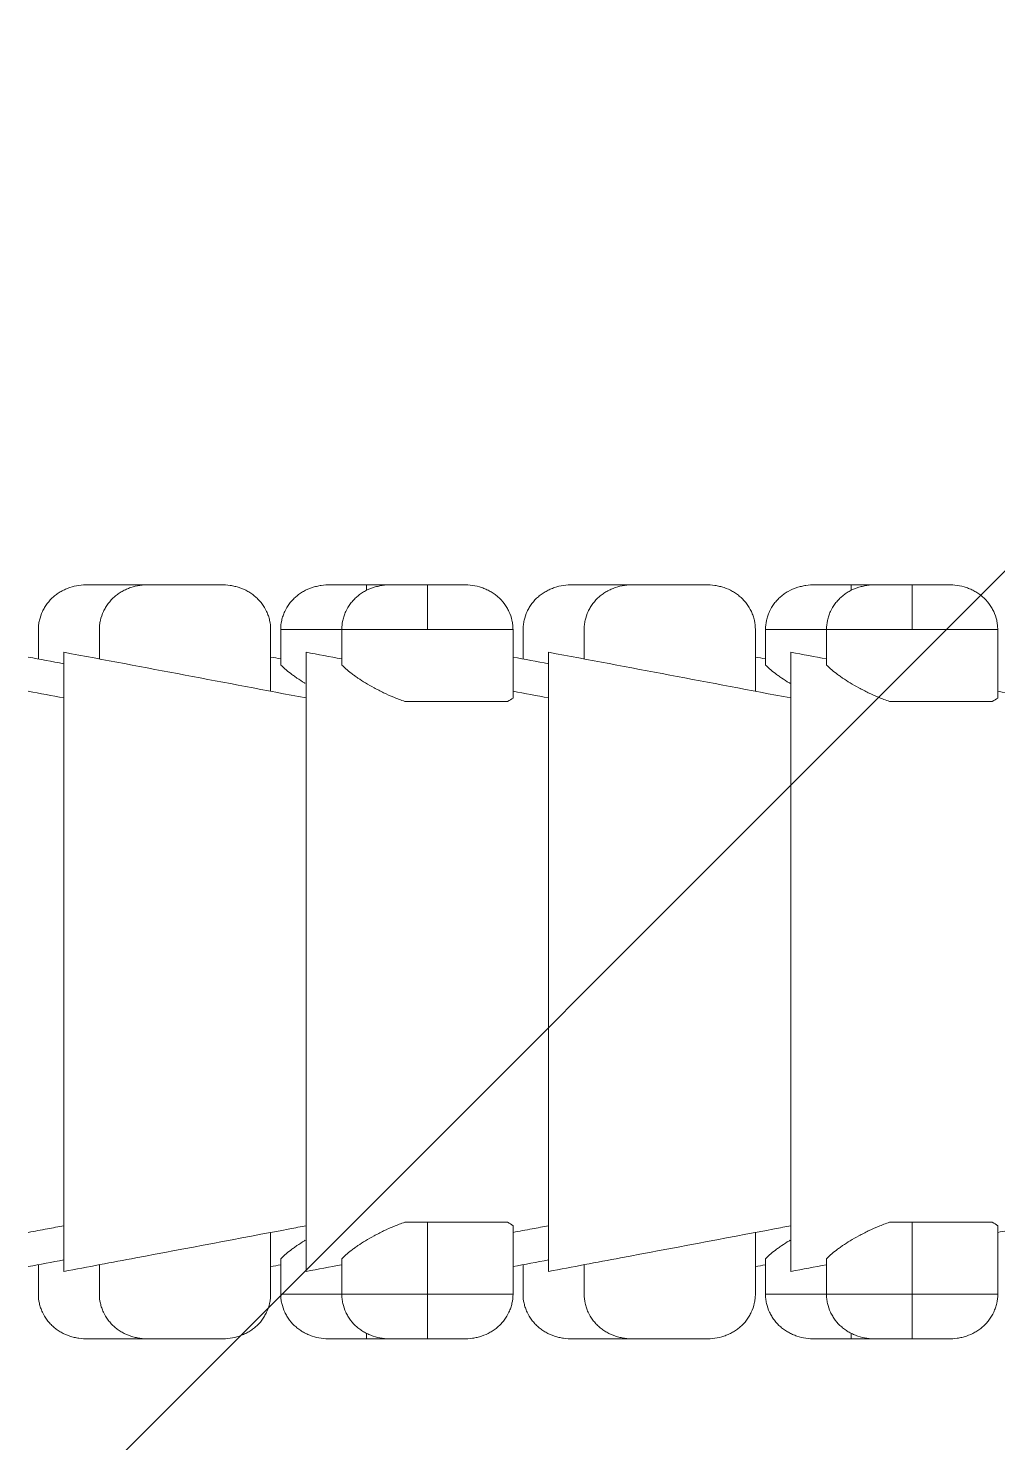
# Model space of a CAD drawing. Header units: millimetres. Extents: x 11618 to 13994, y -5897 to -2537.
# Drawn here: x 13559.73 to 13570.53, y -4683.6 to -4667.84 of the extents above; entities that cross this region are included whole.
import ezdxf

# ---------------------------------------------------------------- set-up
doc = ezdxf.new("R2010")
doc.units = ezdxf.units.MM
doc.layers.add('hatch', color=2, linetype='Continuous')

msp = doc.modelspace()

# ---------------------------------------------------------------- hatches: boundary and pattern name
at = {"layer": 'hatch'}
h = msp.add_hatch(dxfattribs=at)
h.set_pattern_fill('ANSI31', color=256, scale=5)
h.set_pattern_definition([(45, (-1601.865, 0), (-11.22532, 11.22532), [])])
h.paths.add_polyline_path([(13534.892, -5533.88), (13584.892, -5533.88), (13584.892, -3463.314), (13534.892, -3463.314)])

# ---------------------------------------------------------------- linework, layer by layer
at = {"linetype": 'Continuous', "lineweight": 18, "extrusion": (-1, -2.22045e-16, 0)}
for p, q in [((13560.399, -4674.041), (13561.079, -4674.041)), ((13561.079, -4674.041), (13561.879, -4674.041)), ((13563.099, -4674.041), (13563.499, -4674.041)), ((13563.499, -4674.041), (13563.785, -4674.041)), ((13563.779, -4674.041), (13564.179, -4674.041)), ((13564.179, -4674.041), (13564.579, -4674.041)), ((13565.799, -4674.041), (13566.479, -4674.041)), ((13566.479, -4674.041), (13567.279, -4674.041)), ((13568.499, -4674.041), (13568.899, -4674.041)), ((13568.899, -4674.041), (13569.185, -4674.041)), ((13569.179, -4674.041), (13569.579, -4674.041)), ((13569.579, -4674.041), (13569.979, -4674.041)), ((13559.845, -4674.541), (13559.845, -4674.868)), ((13560.525, -4674.541), (13560.525, -4674.868)), ((13562.433, -4674.541), (13562.433, -4675.227)), ((13562.545, -4674.541), (13562.545, -4674.935)), ((13563.225, -4674.541), (13563.225, -4674.935)), ((13565.133, -4674.541), (13565.133, -4675.303)), ((13565.245, -4674.541), (13565.245, -4674.868)), ((13565.925, -4674.541), (13565.925, -4674.868)), ((13567.833, -4674.541), (13567.833, -4675.227)), ((13567.945, -4674.541), (13567.945, -4674.935)), ((13568.625, -4674.541), (13568.625, -4674.935)), ((13570.533, -4674.541), (13570.533, -4675.303)), ((13560.129, -4674.793), (13560.129, -4678.241)), ((13562.829, -4674.793), (13562.829, -4678.241)), ((13565.529, -4674.793), (13565.529, -4678.241)), ((13568.229, -4674.793), (13568.229, -4678.241)), ((13563.927, -4675.341), (13565.071, -4675.341)), ((13569.327, -4675.341), (13570.471, -4675.341)), ((13560.129, -4678.241), (13560.129, -4681.689)), ((13562.829, -4678.241), (13562.829, -4681.689)), ((13565.529, -4678.241), (13565.529, -4681.689)), ((13568.229, -4678.241), (13568.229, -4681.689)), ((13563.927, -4681.141), (13564.179, -4681.141)), ((13564.179, -4681.141), (13565.071, -4681.141)), ((13565.133, -4681.941), (13565.133, -4681.18)), ((13569.327, -4681.141), (13569.579, -4681.141)), ((13569.579, -4681.141), (13570.471, -4681.141)), ((13570.533, -4681.941), (13570.533, -4681.18)), ((13562.433, -4681.941), (13562.433, -4681.255)), ((13567.833, -4681.941), (13567.833, -4681.255)), ((13559.845, -4681.941), (13559.845, -4681.615)), ((13560.525, -4681.941), (13560.525, -4681.615)), ((13562.545, -4681.941), (13562.545, -4681.548)), ((13563.225, -4681.941), (13563.225, -4681.548)), ((13565.245, -4681.941), (13565.245, -4681.615)), ((13565.925, -4681.941), (13565.925, -4681.615)), ((13567.945, -4681.941), (13567.945, -4681.548)), ((13568.625, -4681.941), (13568.625, -4681.548)), ((13560.399, -4682.441), (13561.079, -4682.441)), ((13561.079, -4682.441), (13561.879, -4682.441)), ((13563.499, -4682.441), (13563.099, -4682.441)), ((13563.779, -4682.441), (13563.499, -4682.441)), ((13564.179, -4682.441), (13563.779, -4682.441)), ((13564.579, -4682.441), (13564.179, -4682.441)), ((13565.799, -4682.441), (13566.479, -4682.441)), ((13566.479, -4682.441), (13567.279, -4682.441)), ((13568.899, -4682.441), (13568.499, -4682.441)), ((13569.183, -4682.441), (13568.899, -4682.441)), ((13569.579, -4682.441), (13569.179, -4682.441)), ((13569.979, -4682.441), (13569.579, -4682.441))]:
    msp.add_line(p, q, dxfattribs=at)
at = {"linetype": 'Continuous', "lineweight": 13, "extrusion": (-1, -2.22045e-16, 0)}
for p, q in [((13563.499, -4674.041), (13563.499, -4674.104)), ((13564.179, -4674.041), (13564.179, -4674.541)), ((13568.899, -4674.041), (13568.899, -4674.104)), ((13569.579, -4674.041), (13569.579, -4674.541)), ((13563.221, -4674.541), (13562.545, -4674.541)), ((13564.179, -4674.541), (13563.225, -4674.541)), ((13565.133, -4674.541), (13564.179, -4674.541)), ((13568.621, -4674.541), (13567.945, -4674.541)), ((13569.579, -4674.541), (13568.625, -4674.541)), ((13570.533, -4674.541), (13569.579, -4674.541)), ((13564.179, -4681.941), (13564.179, -4681.141)), ((13569.579, -4681.941), (13569.579, -4681.141)), ((13562.545, -4681.941), (13563.22, -4681.941)), ((13563.225, -4681.941), (13564.179, -4681.941)), ((13564.179, -4681.941), (13565.133, -4681.941)), ((13564.179, -4682.441), (13564.179, -4681.941)), ((13567.945, -4681.941), (13568.62, -4681.941)), ((13568.625, -4681.941), (13569.579, -4681.941)), ((13569.579, -4681.941), (13570.533, -4681.941)), ((13569.579, -4682.441), (13569.579, -4681.941)), ((13563.499, -4682.441), (13563.499, -4682.377)), ((13568.899, -4682.441), (13568.899, -4682.377))]:
    msp.add_line(p, q, dxfattribs=at)
at = {"linetype": 'Continuous', "lineweight": 18}
for points, knots in [([(13560.399, -4674.041), (13560.33, -4674.041), (13560.261, -4674.051), (13560.179, -4674.078), (13560.163, -4674.084), (13560.131, -4674.098), (13560.1, -4674.114), (13560.071, -4674.132), (13560.049, -4674.147), (13560.042, -4674.152), (13560.029, -4674.163), (13560.022, -4674.169), (13559.989, -4674.197), (13559.965, -4674.222), (13559.934, -4674.264), (13559.924, -4674.278), (13559.91, -4674.3), (13559.906, -4674.308), (13559.898, -4674.323), (13559.894, -4674.331), (13559.876, -4674.37), (13559.865, -4674.403), (13559.853, -4674.454), (13559.85, -4674.471), (13559.846, -4674.506), (13559.845, -4674.524), (13559.845, -4674.541)], [0, 0, 0, 0, 0.25, 0.25, 0.3125, 0.3125, 0.375, 0.4375, 0.4375, 0.46875, 0.46875, 0.5, 0.5, 0.625, 0.625, 0.6875, 0.6875, 0.71875, 0.71875, 0.75, 0.75, 0.875, 0.875, 0.9375, 0.9375, 1, 1, 1, 1]), ([(13561.079, -4674.041), (13561.009, -4674.041), (13560.941, -4674.051), (13560.858, -4674.078), (13560.842, -4674.084), (13560.81, -4674.098), (13560.779, -4674.114), (13560.75, -4674.132), (13560.729, -4674.147), (13560.722, -4674.152), (13560.708, -4674.163), (13560.701, -4674.169), (13560.668, -4674.197), (13560.645, -4674.222), (13560.613, -4674.264), (13560.603, -4674.278), (13560.59, -4674.3), (13560.586, -4674.308), (13560.577, -4674.323), (13560.573, -4674.331), (13560.555, -4674.37), (13560.544, -4674.403), (13560.533, -4674.454), (13560.53, -4674.471), (13560.526, -4674.506), (13560.525, -4674.524), (13560.525, -4674.541)], [0, 0, 0, 0, 0.25, 0.25, 0.3125, 0.3125, 0.375, 0.4375, 0.4375, 0.46875, 0.46875, 0.5, 0.5, 0.625, 0.625, 0.6875, 0.6875, 0.71875, 0.71875, 0.75, 0.75, 0.875, 0.875, 0.9375, 0.9375, 1, 1, 1, 1]), ([(13562.433, -4674.541), (13562.433, -4674.506), (13562.429, -4674.472), (13562.418, -4674.421), (13562.413, -4674.404), (13562.402, -4674.371), (13562.395, -4674.355), (13562.374, -4674.308), (13562.356, -4674.278), (13562.33, -4674.244), (13562.324, -4674.237), (13562.313, -4674.224), (13562.295, -4674.204), (13562.264, -4674.174), (13562.237, -4674.153), (13562.209, -4674.133), (13562.194, -4674.123), (13562.148, -4674.098), (13562.117, -4674.084), (13562.067, -4674.067), (13562.051, -4674.063), (13562.017, -4674.055), (13562, -4674.051), (13561.948, -4674.044), (13561.914, -4674.041), (13561.879, -4674.041)], [0, 0, 0, 0, 0.125, 0.125, 0.1875, 0.1875, 0.25, 0.25, 0.375, 0.375, 0.40625, 0.40625, 0.4375, 0.5, 0.5625, 0.5625, 0.625, 0.625, 0.75, 0.75, 0.8125, 0.8125, 0.875, 0.875, 1, 1, 1, 1]), ([(13562.545, -4674.541), (13562.545, -4674.506), (13562.549, -4674.472), (13562.56, -4674.421), (13562.565, -4674.404), (13562.576, -4674.371), (13562.583, -4674.355), (13562.605, -4674.308), (13562.622, -4674.278), (13562.649, -4674.244), (13562.654, -4674.237), (13562.665, -4674.224), (13562.683, -4674.204), (13562.714, -4674.174), (13562.741, -4674.153), (13562.77, -4674.133), (13562.785, -4674.123), (13562.83, -4674.098), (13562.861, -4674.084), (13562.911, -4674.067), (13562.928, -4674.063), (13562.962, -4674.055), (13562.979, -4674.051), (13563.03, -4674.044), (13563.065, -4674.041), (13563.099, -4674.041)], [0, 0, 0, 0, 0.125, 0.125, 0.1875, 0.1875, 0.25, 0.25, 0.375, 0.375, 0.40625, 0.40625, 0.4375, 0.5, 0.5625, 0.5625, 0.625, 0.625, 0.75, 0.75, 0.8125, 0.8125, 0.875, 0.875, 1, 1, 1, 1]), ([(13563.225, -4674.541), (13563.225, -4674.506), (13563.229, -4674.472), (13563.24, -4674.421), (13563.245, -4674.404), (13563.256, -4674.371), (13563.262, -4674.355), (13563.284, -4674.308), (13563.302, -4674.278), (13563.328, -4674.244), (13563.334, -4674.237), (13563.345, -4674.224), (13563.362, -4674.204), (13563.393, -4674.174), (13563.421, -4674.153), (13563.449, -4674.133), (13563.464, -4674.123), (13563.509, -4674.098), (13563.541, -4674.084), (13563.59, -4674.067), (13563.607, -4674.063), (13563.641, -4674.055), (13563.658, -4674.051), (13563.709, -4674.044), (13563.744, -4674.041), (13563.779, -4674.041)], [0, 0, 0, 0, 0.125, 0.125, 0.1875, 0.1875, 0.25, 0.25, 0.375, 0.375, 0.40625, 0.40625, 0.4375, 0.5, 0.5625, 0.5625, 0.625, 0.625, 0.75, 0.75, 0.8125, 0.8125, 0.875, 0.875, 1, 1, 1, 1]), ([(13564.579, -4674.041), (13564.649, -4674.041), (13564.717, -4674.051), (13564.799, -4674.078), (13564.816, -4674.084), (13564.847, -4674.098), (13564.878, -4674.114), (13564.908, -4674.132), (13564.929, -4674.147), (13564.936, -4674.152), (13564.95, -4674.163), (13564.957, -4674.169), (13564.99, -4674.197), (13565.013, -4674.222), (13565.045, -4674.264), (13565.054, -4674.278), (13565.068, -4674.3), (13565.072, -4674.308), (13565.08, -4674.323), (13565.084, -4674.331), (13565.103, -4674.37), (13565.114, -4674.403), (13565.125, -4674.454), (13565.128, -4674.471), (13565.132, -4674.506), (13565.133, -4674.524), (13565.133, -4674.541)], [0, 0, 0, 0, 0.25, 0.25, 0.3125, 0.3125, 0.375, 0.4375, 0.4375, 0.46875, 0.46875, 0.5, 0.5, 0.625, 0.625, 0.6875, 0.6875, 0.71875, 0.71875, 0.75, 0.75, 0.875, 0.875, 0.9375, 0.9375, 1, 1, 1, 1]), ([(13565.799, -4674.041), (13565.73, -4674.041), (13565.661, -4674.051), (13565.579, -4674.078), (13565.563, -4674.084), (13565.531, -4674.098), (13565.5, -4674.114), (13565.471, -4674.132), (13565.449, -4674.147), (13565.442, -4674.152), (13565.429, -4674.163), (13565.422, -4674.169), (13565.389, -4674.197), (13565.365, -4674.222), (13565.334, -4674.264), (13565.324, -4674.278), (13565.31, -4674.3), (13565.306, -4674.308), (13565.298, -4674.323), (13565.294, -4674.331), (13565.276, -4674.37), (13565.265, -4674.403), (13565.253, -4674.454), (13565.25, -4674.471), (13565.246, -4674.506), (13565.245, -4674.524), (13565.245, -4674.541)], [0, 0, 0, 0, 0.25, 0.25, 0.3125, 0.3125, 0.375, 0.4375, 0.4375, 0.46875, 0.46875, 0.5, 0.5, 0.625, 0.625, 0.6875, 0.6875, 0.71875, 0.71875, 0.75, 0.75, 0.875, 0.875, 0.9375, 0.9375, 1, 1, 1, 1]), ([(13566.479, -4674.041), (13566.409, -4674.041), (13566.341, -4674.051), (13566.258, -4674.078), (13566.242, -4674.084), (13566.21, -4674.098), (13566.179, -4674.114), (13566.15, -4674.132), (13566.129, -4674.147), (13566.122, -4674.152), (13566.108, -4674.163), (13566.101, -4674.169), (13566.068, -4674.197), (13566.045, -4674.222), (13566.013, -4674.264), (13566.003, -4674.278), (13565.99, -4674.3), (13565.986, -4674.308), (13565.977, -4674.323), (13565.973, -4674.331), (13565.955, -4674.37), (13565.944, -4674.403), (13565.933, -4674.454), (13565.93, -4674.471), (13565.926, -4674.506), (13565.925, -4674.524), (13565.925, -4674.541)], [0, 0, 0, 0, 0.25, 0.25, 0.3125, 0.3125, 0.375, 0.4375, 0.4375, 0.46875, 0.46875, 0.5, 0.5, 0.625, 0.625, 0.6875, 0.6875, 0.71875, 0.71875, 0.75, 0.75, 0.875, 0.875, 0.9375, 0.9375, 1, 1, 1, 1]), ([(13567.833, -4674.541), (13567.833, -4674.506), (13567.829, -4674.472), (13567.818, -4674.421), (13567.813, -4674.404), (13567.802, -4674.371), (13567.795, -4674.355), (13567.774, -4674.308), (13567.756, -4674.278), (13567.73, -4674.244), (13567.724, -4674.237), (13567.713, -4674.224), (13567.695, -4674.204), (13567.664, -4674.174), (13567.637, -4674.153), (13567.609, -4674.133), (13567.594, -4674.123), (13567.548, -4674.098), (13567.517, -4674.084), (13567.467, -4674.067), (13567.451, -4674.063), (13567.417, -4674.055), (13567.4, -4674.051), (13567.348, -4674.044), (13567.314, -4674.041), (13567.279, -4674.041)], [0, 0, 0, 0, 0.125, 0.125, 0.1875, 0.1875, 0.25, 0.25, 0.375, 0.375, 0.40625, 0.40625, 0.4375, 0.5, 0.5625, 0.5625, 0.625, 0.625, 0.75, 0.75, 0.8125, 0.8125, 0.875, 0.875, 1, 1, 1, 1]), ([(13567.945, -4674.541), (13567.945, -4674.506), (13567.949, -4674.472), (13567.96, -4674.421), (13567.965, -4674.404), (13567.976, -4674.371), (13567.983, -4674.355), (13568.005, -4674.308), (13568.022, -4674.278), (13568.049, -4674.244), (13568.054, -4674.237), (13568.065, -4674.224), (13568.083, -4674.204), (13568.114, -4674.174), (13568.141, -4674.153), (13568.17, -4674.133), (13568.185, -4674.123), (13568.23, -4674.098), (13568.261, -4674.084), (13568.311, -4674.067), (13568.328, -4674.063), (13568.362, -4674.055), (13568.379, -4674.051), (13568.43, -4674.044), (13568.465, -4674.041), (13568.499, -4674.041)], [0, 0, 0, 0, 0.125, 0.125, 0.1875, 0.1875, 0.25, 0.25, 0.375, 0.375, 0.40625, 0.40625, 0.4375, 0.5, 0.5625, 0.5625, 0.625, 0.625, 0.75, 0.75, 0.8125, 0.8125, 0.875, 0.875, 1, 1, 1, 1]), ([(13568.625, -4674.541), (13568.625, -4674.506), (13568.629, -4674.472), (13568.64, -4674.421), (13568.645, -4674.404), (13568.656, -4674.371), (13568.662, -4674.355), (13568.684, -4674.308), (13568.702, -4674.278), (13568.728, -4674.244), (13568.734, -4674.237), (13568.745, -4674.224), (13568.762, -4674.204), (13568.793, -4674.174), (13568.821, -4674.153), (13568.849, -4674.133), (13568.864, -4674.123), (13568.909, -4674.098), (13568.941, -4674.084), (13568.99, -4674.067), (13569.007, -4674.063), (13569.041, -4674.055), (13569.058, -4674.051), (13569.109, -4674.044), (13569.144, -4674.041), (13569.179, -4674.041)], [0, 0, 0, 0, 0.125, 0.125, 0.1875, 0.1875, 0.25, 0.25, 0.375, 0.375, 0.40625, 0.40625, 0.4375, 0.5, 0.5625, 0.5625, 0.625, 0.625, 0.75, 0.75, 0.8125, 0.8125, 0.875, 0.875, 1, 1, 1, 1]), ([(13569.979, -4674.041), (13570.049, -4674.041), (13570.117, -4674.051), (13570.199, -4674.078), (13570.216, -4674.084), (13570.247, -4674.098), (13570.278, -4674.114), (13570.308, -4674.132), (13570.329, -4674.147), (13570.336, -4674.152), (13570.35, -4674.163), (13570.357, -4674.169), (13570.39, -4674.197), (13570.413, -4674.222), (13570.445, -4674.264), (13570.454, -4674.278), (13570.468, -4674.3), (13570.472, -4674.308), (13570.48, -4674.323), (13570.484, -4674.331), (13570.503, -4674.37), (13570.514, -4674.403), (13570.525, -4674.454), (13570.528, -4674.471), (13570.532, -4674.506), (13570.533, -4674.524), (13570.533, -4674.541)], [0, 0, 0, 0, 0.25, 0.25, 0.3125, 0.3125, 0.375, 0.4375, 0.4375, 0.46875, 0.46875, 0.5, 0.5, 0.625, 0.625, 0.6875, 0.6875, 0.71875, 0.71875, 0.75, 0.75, 0.875, 0.875, 0.9375, 0.9375, 1, 1, 1, 1]), ([(13562.545, -4674.935), (13562.559, -4674.949), (13562.574, -4674.963), (13562.61, -4674.994), (13562.63, -4675.011), (13562.664, -4675.036), (13562.675, -4675.045), (13562.7, -4675.062), (13562.713, -4675.071), (13562.753, -4675.098), (13562.781, -4675.116), (13562.814, -4675.136), (13562.816, -4675.138), (13562.819, -4675.139)], [0, 0, 0, 0, 0.244671, 0.244671, 0.489341, 0.489341, 0.611677, 0.611677, 0.734012, 0.734012, 0.978683, 0.978683, 1, 1, 1, 1]), ([(13563.225, -4674.935), (13563.238, -4674.949), (13563.254, -4674.963), (13563.289, -4674.994), (13563.309, -4675.011), (13563.343, -4675.036), (13563.355, -4675.045), (13563.379, -4675.062), (13563.392, -4675.071), (13563.432, -4675.098), (13563.46, -4675.116), (13563.52, -4675.153), (13563.552, -4675.171), (13563.603, -4675.198), (13563.62, -4675.207), (13563.655, -4675.226), (13563.673, -4675.235), (13563.728, -4675.261), (13563.766, -4675.278), (13563.844, -4675.311), (13563.885, -4675.326), (13563.927, -4675.341)], [0, 0, 0, 0, 0.125, 0.125, 0.25, 0.25, 0.3125, 0.3125, 0.375, 0.375, 0.5, 0.5, 0.625, 0.625, 0.6875, 0.6875, 0.75, 0.75, 0.875, 0.875, 1, 1, 1, 1]), ([(13567.945, -4674.935), (13567.959, -4674.949), (13567.974, -4674.963), (13568.01, -4674.994), (13568.03, -4675.011), (13568.064, -4675.036), (13568.075, -4675.045), (13568.1, -4675.062), (13568.113, -4675.071), (13568.153, -4675.098), (13568.181, -4675.116), (13568.214, -4675.136), (13568.216, -4675.138), (13568.219, -4675.139)], [0, 0, 0, 0, 0.244671, 0.244671, 0.489341, 0.489341, 0.611677, 0.611677, 0.734012, 0.734012, 0.978683, 0.978683, 1, 1, 1, 1]), ([(13568.625, -4674.935), (13568.638, -4674.949), (13568.654, -4674.963), (13568.689, -4674.994), (13568.709, -4675.011), (13568.743, -4675.036), (13568.755, -4675.045), (13568.779, -4675.062), (13568.792, -4675.071), (13568.832, -4675.098), (13568.86, -4675.116), (13568.92, -4675.153), (13568.952, -4675.171), (13569.003, -4675.198), (13569.02, -4675.207), (13569.055, -4675.226), (13569.073, -4675.235), (13569.128, -4675.261), (13569.166, -4675.278), (13569.244, -4675.311), (13569.285, -4675.326), (13569.327, -4675.341)], [0, 0, 0, 0, 0.125, 0.125, 0.25, 0.25, 0.3125, 0.3125, 0.375, 0.375, 0.5, 0.5, 0.625, 0.625, 0.6875, 0.6875, 0.75, 0.75, 0.875, 0.875, 1, 1, 1, 1]), ([(13560.129, -4681.181), (13560.068, -4681.192), (13560.007, -4681.204), (13559.875, -4681.228), (13559.804, -4681.242), (13559.733, -4681.255)], [0, 0, 0, 0, 0.459752, 0.459752, 1, 1, 1, 1]), ([(13562.829, -4681.181), (13562.768, -4681.192), (13562.707, -4681.204), (13562.075, -4681.323), (13561.503, -4681.431), (13560.664, -4681.589), (13560.396, -4681.639), (13560.129, -4681.689)], [0, 0, 0, 0, 0.067447, 0.067447, 0.702741, 0.702741, 1, 1, 1, 1]), ([(13563.225, -4681.548), (13563.238, -4681.534), (13563.254, -4681.519), (13563.289, -4681.488), (13563.309, -4681.472), (13563.343, -4681.446), (13563.355, -4681.438), (13563.379, -4681.42), (13563.392, -4681.411), (13563.432, -4681.384), (13563.46, -4681.366), (13563.52, -4681.33), (13563.552, -4681.311), (13563.603, -4681.284), (13563.62, -4681.275), (13563.655, -4681.257), (13563.673, -4681.248), (13563.728, -4681.221), (13563.766, -4681.204), (13563.844, -4681.172), (13563.885, -4681.156), (13563.927, -4681.141)], [0, 0, 0, 0, 0.125, 0.125, 0.25, 0.25, 0.3125, 0.3125, 0.375, 0.375, 0.5, 0.5, 0.625, 0.625, 0.6875, 0.6875, 0.75, 0.75, 0.875, 0.875, 1, 1, 1, 1]), ([(13565.529, -4681.181), (13565.468, -4681.192), (13565.407, -4681.204), (13565.275, -4681.228), (13565.204, -4681.242), (13565.133, -4681.255)], [0, 0, 0, 0, 0.459752, 0.459752, 1, 1, 1, 1]), ([(13568.229, -4681.181), (13568.168, -4681.192), (13568.107, -4681.204), (13567.475, -4681.323), (13566.903, -4681.431), (13566.064, -4681.589), (13565.796, -4681.639), (13565.529, -4681.689)], [0, 0, 0, 0, 0.067447, 0.067447, 0.702741, 0.702741, 1, 1, 1, 1]), ([(13568.625, -4681.548), (13568.638, -4681.534), (13568.654, -4681.519), (13568.689, -4681.488), (13568.709, -4681.472), (13568.743, -4681.446), (13568.755, -4681.438), (13568.779, -4681.42), (13568.792, -4681.411), (13568.832, -4681.384), (13568.86, -4681.366), (13568.92, -4681.33), (13568.952, -4681.311), (13569.003, -4681.284), (13569.02, -4681.275), (13569.055, -4681.257), (13569.073, -4681.248), (13569.128, -4681.221), (13569.166, -4681.204), (13569.244, -4681.172), (13569.285, -4681.156), (13569.327, -4681.141)], [0, 0, 0, 0, 0.125, 0.125, 0.25, 0.25, 0.3125, 0.3125, 0.375, 0.375, 0.5, 0.5, 0.625, 0.625, 0.6875, 0.6875, 0.75, 0.75, 0.875, 0.875, 1, 1, 1, 1]), ([(13570.929, -4681.181), (13570.868, -4681.192), (13570.807, -4681.204), (13570.675, -4681.228), (13570.604, -4681.242), (13570.533, -4681.255)], [0, 0, 0, 0, 0.459752, 0.459752, 1, 1, 1, 1]), ([(13562.545, -4681.548), (13562.559, -4681.534), (13562.574, -4681.519), (13562.61, -4681.488), (13562.63, -4681.472), (13562.664, -4681.446), (13562.675, -4681.438), (13562.7, -4681.42), (13562.713, -4681.411), (13562.753, -4681.384), (13562.781, -4681.366), (13562.814, -4681.346), (13562.816, -4681.345), (13562.819, -4681.343)], [0, 0, 0, 0, 0.244671, 0.244671, 0.489341, 0.489341, 0.611677, 0.611677, 0.734012, 0.734012, 0.978683, 0.978683, 1, 1, 1, 1]), ([(13567.945, -4681.548), (13567.959, -4681.534), (13567.974, -4681.519), (13568.01, -4681.488), (13568.03, -4681.472), (13568.064, -4681.446), (13568.075, -4681.438), (13568.1, -4681.42), (13568.113, -4681.411), (13568.153, -4681.384), (13568.181, -4681.366), (13568.214, -4681.346), (13568.216, -4681.345), (13568.219, -4681.343)], [0, 0, 0, 0, 0.244671, 0.244671, 0.489341, 0.489341, 0.611677, 0.611677, 0.734012, 0.734012, 0.978683, 0.978683, 1, 1, 1, 1]), ([(13559.845, -4681.941), (13559.845, -4681.976), (13559.849, -4682.011), (13559.86, -4682.061), (13559.865, -4682.078), (13559.876, -4682.111), (13559.883, -4682.127), (13559.905, -4682.174), (13559.922, -4682.204), (13559.949, -4682.239), (13559.954, -4682.245), (13559.965, -4682.259), (13559.983, -4682.278), (13560.014, -4682.308), (13560.041, -4682.33), (13560.07, -4682.35), (13560.085, -4682.359), (13560.13, -4682.384), (13560.161, -4682.398), (13560.211, -4682.415), (13560.228, -4682.42), (13560.262, -4682.428), (13560.279, -4682.431), (13560.33, -4682.439), (13560.365, -4682.441), (13560.399, -4682.441)], [0, 0, 0, 0, 0.125, 0.125, 0.1875, 0.1875, 0.25, 0.25, 0.375, 0.375, 0.40625, 0.40625, 0.4375, 0.5, 0.5625, 0.5625, 0.625, 0.625, 0.75, 0.75, 0.8125, 0.8125, 0.875, 0.875, 1, 1, 1, 1]), ([(13560.525, -4681.941), (13560.525, -4681.976), (13560.529, -4682.011), (13560.54, -4682.061), (13560.545, -4682.078), (13560.556, -4682.111), (13560.562, -4682.127), (13560.584, -4682.174), (13560.602, -4682.204), (13560.628, -4682.239), (13560.634, -4682.245), (13560.645, -4682.259), (13560.662, -4682.278), (13560.693, -4682.308), (13560.721, -4682.33), (13560.749, -4682.35), (13560.764, -4682.359), (13560.809, -4682.384), (13560.841, -4682.398), (13560.89, -4682.415), (13560.907, -4682.42), (13560.941, -4682.428), (13560.958, -4682.431), (13561.009, -4682.439), (13561.044, -4682.441), (13561.079, -4682.441)], [0, 0, 0, 0, 0.125, 0.125, 0.1875, 0.1875, 0.25, 0.25, 0.375, 0.375, 0.40625, 0.40625, 0.4375, 0.5, 0.5625, 0.5625, 0.625, 0.625, 0.75, 0.75, 0.8125, 0.8125, 0.875, 0.875, 1, 1, 1, 1]), ([(13561.879, -4682.441), (13561.949, -4682.441), (13562.017, -4682.432), (13562.099, -4682.404), (13562.116, -4682.398), (13562.147, -4682.384), (13562.178, -4682.368), (13562.208, -4682.35), (13562.229, -4682.335), (13562.236, -4682.33), (13562.25, -4682.319), (13562.257, -4682.314), (13562.29, -4682.285), (13562.313, -4682.26), (13562.345, -4682.219), (13562.354, -4682.204), (13562.368, -4682.182), (13562.372, -4682.174), (13562.38, -4682.159), (13562.384, -4682.151), (13562.403, -4682.112), (13562.414, -4682.079), (13562.425, -4682.028), (13562.428, -4682.011), (13562.432, -4681.976), (13562.433, -4681.959), (13562.433, -4681.941)], [0, 0, 0, 0, 0.25, 0.25, 0.3125, 0.3125, 0.375, 0.4375, 0.4375, 0.46875, 0.46875, 0.5, 0.5, 0.625, 0.625, 0.6875, 0.6875, 0.71875, 0.71875, 0.75, 0.75, 0.875, 0.875, 0.9375, 0.9375, 1, 1, 1, 1]), ([(13563.099, -4682.441), (13563.03, -4682.441), (13562.961, -4682.432), (13562.879, -4682.404), (13562.863, -4682.398), (13562.831, -4682.384), (13562.8, -4682.368), (13562.771, -4682.35), (13562.749, -4682.335), (13562.742, -4682.33), (13562.729, -4682.319), (13562.722, -4682.314), (13562.689, -4682.285), (13562.665, -4682.26), (13562.634, -4682.219), (13562.624, -4682.204), (13562.61, -4682.182), (13562.606, -4682.174), (13562.598, -4682.159), (13562.594, -4682.151), (13562.576, -4682.112), (13562.565, -4682.079), (13562.553, -4682.028), (13562.55, -4682.011), (13562.546, -4681.976), (13562.545, -4681.959), (13562.545, -4681.941)], [0, 0, 0, 0, 0.25, 0.25, 0.3125, 0.3125, 0.375, 0.4375, 0.4375, 0.46875, 0.46875, 0.5, 0.5, 0.625, 0.625, 0.6875, 0.6875, 0.71875, 0.71875, 0.75, 0.75, 0.875, 0.875, 0.9375, 0.9375, 1, 1, 1, 1]), ([(13563.779, -4682.441), (13563.709, -4682.441), (13563.641, -4682.432), (13563.558, -4682.404), (13563.542, -4682.398), (13563.51, -4682.384), (13563.479, -4682.368), (13563.45, -4682.35), (13563.429, -4682.335), (13563.422, -4682.33), (13563.408, -4682.319), (13563.401, -4682.314), (13563.368, -4682.285), (13563.345, -4682.26), (13563.313, -4682.219), (13563.303, -4682.204), (13563.29, -4682.182), (13563.286, -4682.174), (13563.277, -4682.159), (13563.273, -4682.151), (13563.255, -4682.112), (13563.244, -4682.079), (13563.233, -4682.028), (13563.23, -4682.011), (13563.226, -4681.976), (13563.225, -4681.959), (13563.225, -4681.941)], [0, 0, 0, 0, 0.25, 0.25, 0.3125, 0.3125, 0.375, 0.4375, 0.4375, 0.46875, 0.46875, 0.5, 0.5, 0.625, 0.625, 0.6875, 0.6875, 0.71875, 0.71875, 0.75, 0.75, 0.875, 0.875, 0.9375, 0.9375, 1, 1, 1, 1]), ([(13565.133, -4681.941), (13565.133, -4681.976), (13565.129, -4682.011), (13565.118, -4682.061), (13565.113, -4682.078), (13565.102, -4682.111), (13565.095, -4682.127), (13565.074, -4682.174), (13565.056, -4682.204), (13565.03, -4682.239), (13565.024, -4682.245), (13565.013, -4682.259), (13564.995, -4682.278), (13564.964, -4682.308), (13564.937, -4682.33), (13564.909, -4682.35), (13564.894, -4682.359), (13564.848, -4682.384), (13564.817, -4682.398), (13564.767, -4682.415), (13564.751, -4682.42), (13564.717, -4682.428), (13564.7, -4682.431), (13564.648, -4682.439), (13564.614, -4682.441), (13564.579, -4682.441)], [0, 0, 0, 0, 0.125, 0.125, 0.1875, 0.1875, 0.25, 0.25, 0.375, 0.375, 0.40625, 0.40625, 0.4375, 0.5, 0.5625, 0.5625, 0.625, 0.625, 0.75, 0.75, 0.8125, 0.8125, 0.875, 0.875, 1, 1, 1, 1]), ([(13565.245, -4681.941), (13565.245, -4681.976), (13565.249, -4682.011), (13565.26, -4682.061), (13565.265, -4682.078), (13565.276, -4682.111), (13565.283, -4682.127), (13565.305, -4682.174), (13565.322, -4682.204), (13565.349, -4682.239), (13565.354, -4682.245), (13565.365, -4682.259), (13565.383, -4682.278), (13565.414, -4682.308), (13565.441, -4682.33), (13565.47, -4682.35), (13565.485, -4682.359), (13565.53, -4682.384), (13565.561, -4682.398), (13565.611, -4682.415), (13565.628, -4682.42), (13565.662, -4682.428), (13565.679, -4682.431), (13565.73, -4682.439), (13565.765, -4682.441), (13565.799, -4682.441)], [0, 0, 0, 0, 0.125, 0.125, 0.1875, 0.1875, 0.25, 0.25, 0.375, 0.375, 0.40625, 0.40625, 0.4375, 0.5, 0.5625, 0.5625, 0.625, 0.625, 0.75, 0.75, 0.8125, 0.8125, 0.875, 0.875, 1, 1, 1, 1]), ([(13565.925, -4681.941), (13565.925, -4681.976), (13565.929, -4682.011), (13565.94, -4682.061), (13565.945, -4682.078), (13565.956, -4682.111), (13565.962, -4682.127), (13565.984, -4682.174), (13566.002, -4682.204), (13566.028, -4682.239), (13566.034, -4682.245), (13566.045, -4682.259), (13566.062, -4682.278), (13566.093, -4682.308), (13566.121, -4682.33), (13566.149, -4682.35), (13566.164, -4682.359), (13566.209, -4682.384), (13566.241, -4682.398), (13566.29, -4682.415), (13566.307, -4682.42), (13566.341, -4682.428), (13566.358, -4682.431), (13566.409, -4682.439), (13566.444, -4682.441), (13566.479, -4682.441)], [0, 0, 0, 0, 0.125, 0.125, 0.1875, 0.1875, 0.25, 0.25, 0.375, 0.375, 0.40625, 0.40625, 0.4375, 0.5, 0.5625, 0.5625, 0.625, 0.625, 0.75, 0.75, 0.8125, 0.8125, 0.875, 0.875, 1, 1, 1, 1]), ([(13567.279, -4682.441), (13567.349, -4682.441), (13567.417, -4682.432), (13567.499, -4682.404), (13567.516, -4682.398), (13567.547, -4682.384), (13567.578, -4682.368), (13567.608, -4682.35), (13567.629, -4682.335), (13567.636, -4682.33), (13567.65, -4682.319), (13567.657, -4682.314), (13567.69, -4682.285), (13567.713, -4682.26), (13567.745, -4682.219), (13567.754, -4682.204), (13567.768, -4682.182), (13567.772, -4682.174), (13567.78, -4682.159), (13567.784, -4682.151), (13567.803, -4682.112), (13567.814, -4682.079), (13567.825, -4682.028), (13567.828, -4682.011), (13567.832, -4681.976), (13567.833, -4681.959), (13567.833, -4681.941)], [0, 0, 0, 0, 0.25, 0.25, 0.3125, 0.3125, 0.375, 0.4375, 0.4375, 0.46875, 0.46875, 0.5, 0.5, 0.625, 0.625, 0.6875, 0.6875, 0.71875, 0.71875, 0.75, 0.75, 0.875, 0.875, 0.9375, 0.9375, 1, 1, 1, 1]), ([(13568.499, -4682.441), (13568.43, -4682.441), (13568.361, -4682.432), (13568.279, -4682.404), (13568.263, -4682.398), (13568.231, -4682.384), (13568.2, -4682.368), (13568.171, -4682.35), (13568.149, -4682.335), (13568.142, -4682.33), (13568.129, -4682.319), (13568.122, -4682.314), (13568.089, -4682.285), (13568.065, -4682.26), (13568.034, -4682.219), (13568.024, -4682.204), (13568.01, -4682.182), (13568.006, -4682.174), (13567.998, -4682.159), (13567.994, -4682.151), (13567.976, -4682.112), (13567.965, -4682.079), (13567.953, -4682.028), (13567.95, -4682.011), (13567.946, -4681.976), (13567.945, -4681.959), (13567.945, -4681.941)], [0, 0, 0, 0, 0.25, 0.25, 0.3125, 0.3125, 0.375, 0.4375, 0.4375, 0.46875, 0.46875, 0.5, 0.5, 0.625, 0.625, 0.6875, 0.6875, 0.71875, 0.71875, 0.75, 0.75, 0.875, 0.875, 0.9375, 0.9375, 1, 1, 1, 1]), ([(13569.179, -4682.441), (13569.109, -4682.441), (13569.041, -4682.432), (13568.958, -4682.404), (13568.942, -4682.398), (13568.91, -4682.384), (13568.879, -4682.368), (13568.85, -4682.35), (13568.829, -4682.335), (13568.822, -4682.33), (13568.808, -4682.319), (13568.801, -4682.314), (13568.768, -4682.285), (13568.745, -4682.26), (13568.713, -4682.219), (13568.703, -4682.204), (13568.69, -4682.182), (13568.686, -4682.174), (13568.677, -4682.159), (13568.673, -4682.151), (13568.655, -4682.112), (13568.644, -4682.079), (13568.633, -4682.028), (13568.63, -4682.011), (13568.626, -4681.976), (13568.625, -4681.959), (13568.625, -4681.941)], [0, 0, 0, 0, 0.25, 0.25, 0.3125, 0.3125, 0.375, 0.4375, 0.4375, 0.46875, 0.46875, 0.5, 0.5, 0.625, 0.625, 0.6875, 0.6875, 0.71875, 0.71875, 0.75, 0.75, 0.875, 0.875, 0.9375, 0.9375, 1, 1, 1, 1]), ([(13570.533, -4681.941), (13570.533, -4681.976), (13570.529, -4682.011), (13570.518, -4682.061), (13570.513, -4682.078), (13570.502, -4682.111), (13570.495, -4682.127), (13570.474, -4682.174), (13570.456, -4682.204), (13570.43, -4682.239), (13570.424, -4682.245), (13570.413, -4682.259), (13570.395, -4682.278), (13570.364, -4682.308), (13570.337, -4682.33), (13570.309, -4682.35), (13570.294, -4682.359), (13570.248, -4682.384), (13570.217, -4682.398), (13570.167, -4682.415), (13570.151, -4682.42), (13570.117, -4682.428), (13570.1, -4682.431), (13570.048, -4682.439), (13570.014, -4682.441), (13569.979, -4682.441)], [0, 0, 0, 0, 0.125, 0.125, 0.1875, 0.1875, 0.25, 0.25, 0.375, 0.375, 0.40625, 0.40625, 0.4375, 0.5, 0.5625, 0.5625, 0.625, 0.625, 0.75, 0.75, 0.8125, 0.8125, 0.875, 0.875, 1, 1, 1, 1])]:
    msp.add_open_spline(points, degree=3, knots=knots, dxfattribs=at)
for points in [[(13559.733, -4674.846), (13559.865, -4674.871), (13559.997, -4674.896), (13560.129, -4674.921)], [(13560.129, -4674.793), (13561.029, -4674.962), (13561.929, -4675.132), (13562.829, -4675.302)], [(13562.433, -4674.846), (13562.47, -4674.853), (13562.508, -4674.86), (13562.546, -4674.867)], [(13562.829, -4674.793), (13562.961, -4674.818), (13563.093, -4674.843), (13563.225, -4674.867)], [(13565.133, -4674.846), (13565.265, -4674.871), (13565.397, -4674.896), (13565.529, -4674.921)], [(13565.529, -4674.793), (13566.429, -4674.962), (13567.329, -4675.132), (13568.229, -4675.302)], [(13567.833, -4674.846), (13567.87, -4674.853), (13567.908, -4674.86), (13567.946, -4674.867)], [(13568.229, -4674.793), (13568.361, -4674.818), (13568.493, -4674.843), (13568.625, -4674.867)], [(13559.733, -4675.227), (13559.865, -4675.252), (13559.997, -4675.277), (13560.129, -4675.302)], [(13565.071, -4675.341), (13565.096, -4675.328), (13565.116, -4675.315), (13565.133, -4675.303)], [(13565.133, -4675.227), (13565.265, -4675.252), (13565.397, -4675.277), (13565.529, -4675.302)], [(13570.471, -4675.341), (13570.496, -4675.328), (13570.516, -4675.315), (13570.533, -4675.303)], [(13570.533, -4675.227), (13570.665, -4675.252), (13570.797, -4675.277), (13570.929, -4675.302)], [(13563.927, -4681.141), (13564.051, -4681.141), (13564.175, -4681.141), (13564.298, -4681.141)], [(13565.071, -4681.141), (13565.096, -4681.154), (13565.116, -4681.167), (13565.133, -4681.18)], [(13569.327, -4681.141), (13569.451, -4681.141), (13569.575, -4681.141), (13569.698, -4681.141)], [(13570.471, -4681.141), (13570.496, -4681.154), (13570.516, -4681.167), (13570.533, -4681.18)], [(13560.129, -4681.562), (13559.997, -4681.586), (13559.865, -4681.611), (13559.733, -4681.636)], [(13562.546, -4681.615), (13562.508, -4681.622), (13562.47, -4681.629), (13562.433, -4681.636)], [(13563.225, -4681.615), (13563.093, -4681.64), (13562.961, -4681.665), (13562.829, -4681.689)], [(13565.529, -4681.562), (13565.397, -4681.586), (13565.265, -4681.611), (13565.133, -4681.636)], [(13567.946, -4681.615), (13567.908, -4681.622), (13567.87, -4681.629), (13567.833, -4681.636)], [(13568.625, -4681.615), (13568.493, -4681.64), (13568.361, -4681.665), (13568.229, -4681.689)]]:
    msp.add_open_spline(points, degree=3, dxfattribs=at)

doc.saveas('drawing.dxf')
